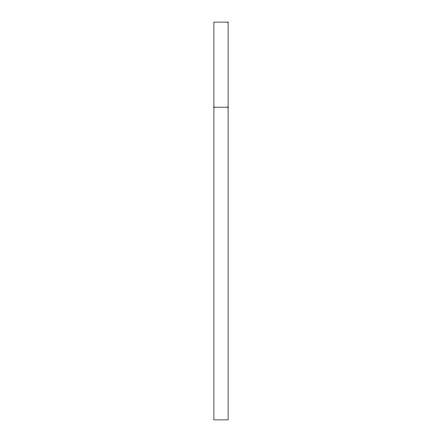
<?xml version="1.0" encoding="UTF-8"?>
<svg xmlns="http://www.w3.org/2000/svg" width="442" height="442" viewBox="0 0 442 442"><rect width="100%" height="100%" fill="white"/><g stroke="black" fill="none" stroke-linecap="round" stroke-linejoin="round"><path stroke-width="0.66" d="M213.911 107.163L228.089 107.163M228.089 22.1L213.911 22.1L213.911 419.9L228.089 419.9L228.089 22.1"/></g></svg>
